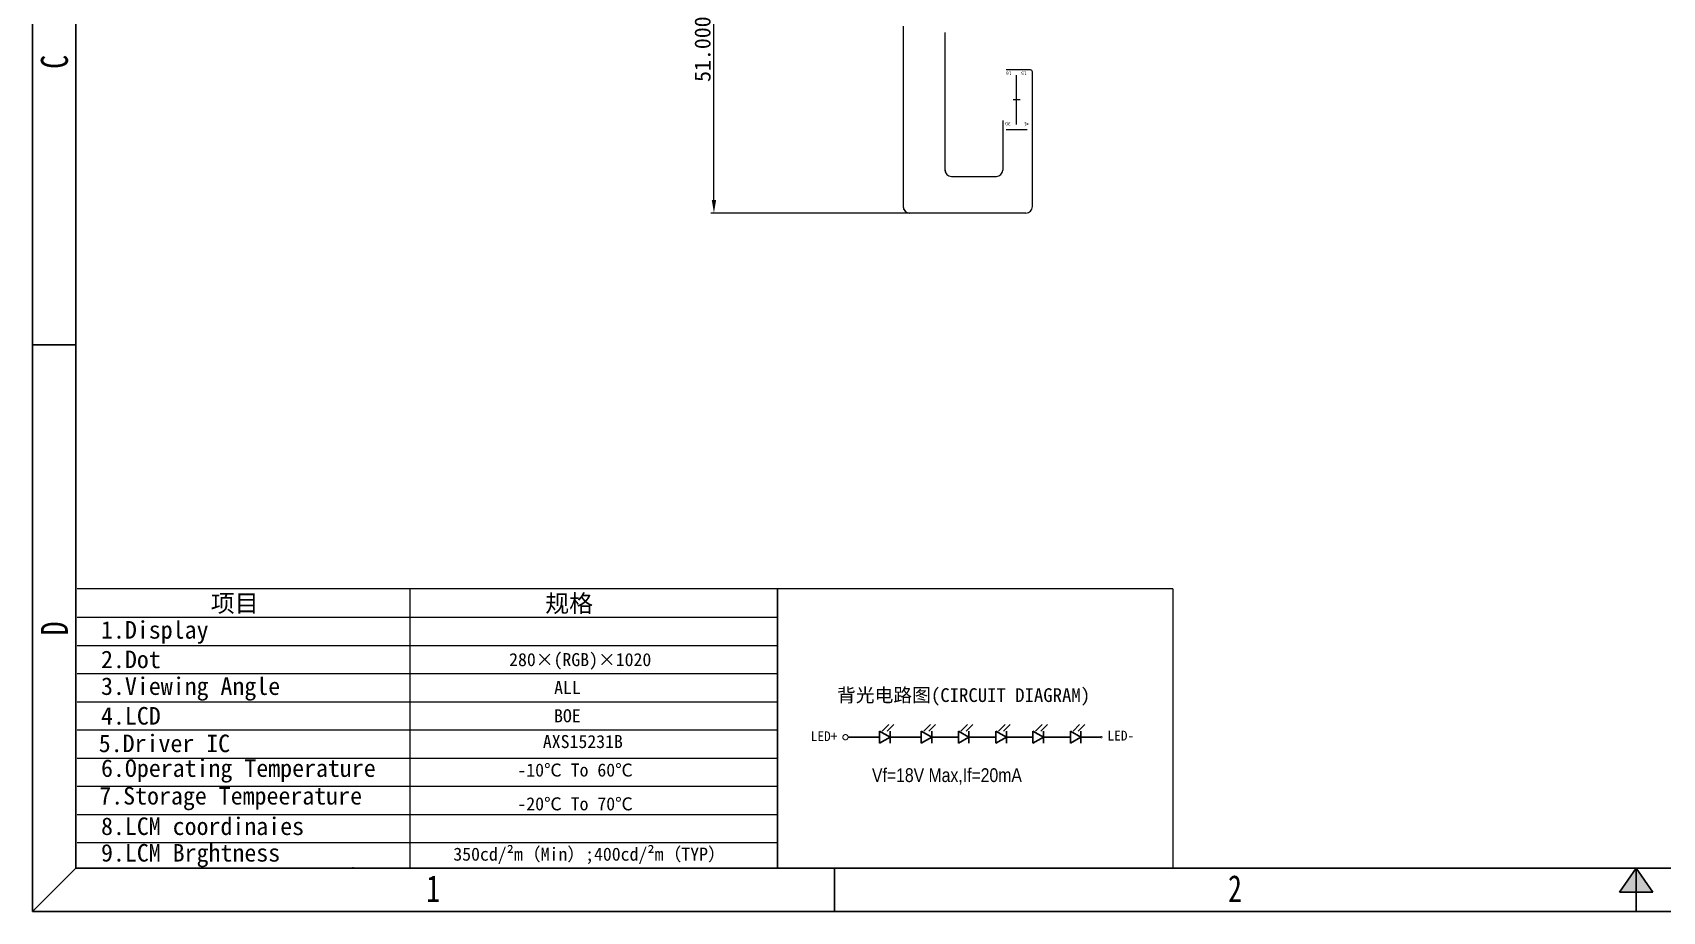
# Model space of a CAD drawing. Extents: x -8079 to -7581, y 1300 to 1653.
# Drawn here: x -8079.5 to -7826, y 1300.3 to 1437.1 of the extents above; entities that cross this region are included whole.
import ezdxf

# ---------------------------------------------------------------- set-up
doc = ezdxf.new("R2010")
doc.units = 0
doc.header["$LTSCALE"] = 0.3
doc.header["$PDMODE"] = 3
doc.layers.get('0').update_dxf_attribs({"linetype": 'CONTINUOUS'})
doc.layers.get('DEFPOINTS').update_dxf_attribs({"linetype": 'CONTINUOUS'})
doc.layers.add('DIM', color=1, linetype='CONTINUOUS', lineweight=9)
doc.layers.add('FPC', color=30, linetype='CONTINUOUS')
doc.layers.add('LED', color=6, linetype='CONTINUOUS')
doc.styles.add('C-E02$0$RT', font='ROMANT.SHX')
doc.styles.get("Standard").update_dxf_attribs({"font": 'romand.shx'})
doc.styles.add('STYLE1', font='')
doc.styles.add('宋体', font='')
doc.styles.add('宝明', font='simhei.ttf')
doc.styles.get('STYLE1').set_extended_font_data('Technic')
doc.styles.get('宋体').set_extended_font_data('SimSun')
doc.dimstyles.get("Standard").update_dxf_attribs({"dimtxt": 0.18, "dimasz": 0.18, "dimexe": 0.18, "dimexo": 0.0625, "dimgap": 0.09, "dimtad": 0, "dimtih": 1, "dimtoh": 1, "dimdec": 4, "dimzin": 0, "dimdsep": 46, "dimtxsty": 'Standard', "dimcen": 0.09, "dimadec": 0, "dimazin": 0, "dimtfac": 1, "dimtdec": 4, "dimtofl": 0, "dimtmove": 0, "dimatfit": 3, "dimfxl": 1, "dimtolj": 1, "dimtzin": 0, "dimarcsym": 0})
doc.dimstyles.new('STANDARD 03$0', dxfattribs={"dimscale": 0, "dimtxt": 1.5, "dimasz": 1.3, "dimexe": 0.8, "dimexo": 0.5, "dimgap": 0.5, "dimtad": 1, "dimzin": 0, "dimdsep": 46, "dimtxsty": 'C-E02$0$RT', "dimcen": 1, "dimclrd": 3, "dimclre": 3, "dimclrt": 3, "dimadec": 0, "dimazin": 0, "dimtfac": 1, "dimtmove": 0, "dimatfit": 3, "dimfxl": 1, "dimtolj": 1, "dimtzin": 0, "dimlwd": -1, "dimarcsym": 0})

# ---------------------------------------------------------------- blocks, each defined once
blk = doc.blocks.new('hgfhjg')
at = {"color": 30}
for p, q in [((5344.49, -514.53), (5341.19, -514.53)), ((5342.84, -522.99), (5342.84, -515.33)), ((5343.39, -519.16), (5342.29, -519.16)), ((5341.19, -523.79), (5344.49, -523.79))]:
    blk.add_line(p, q, dxfattribs=at)
at = {"color": 30, "char_height": 0.5, "width": 0.652, "attachment_point": 1, "rotation": 180, "style": '宋体'}
for s, insert in [('{\\fVerdana|b0|i0|c0|p34;16}', (5342.06, -515.29)), ('{\\fVerdana|b0|i0|c0|p34;15}', (5344.4, -515.29)), ('{\\fVerdana|b0|i0|c0|p34;30}', (5341.93, -523.15)), ('{\\fVerdana|b0|i0|c0|p34;1}', (5344.4, -523.15))]:
    blk.add_mtext(s, dxfattribs=dict(at, insert=insert))
blk = doc.blocks.new('*D12')
at = {"layer": 'DEFPOINTS', "color": 0}
for p in [(-7973.51, 1460), (-7947.06, 1460), (-7940.79, 1409)]:
    blk.add_point(p, dxfattribs=at)
at = {"layer": 'DIM', "color": 3, "lineweight": 9}
for p, q in [((-7947.56, 1460), (-7974.01, 1460)), ((-7973.51, 1411), (-7973.51, 1458)), ((-7941.29, 1409), (-7974.01, 1409))]:
    blk.add_line(p, q, dxfattribs=at)
at = {"layer": 'DIM', "color": 3}
for points in [[(-7973.84, 1458), (-7973.18, 1458), (-7973.51, 1460)], [(-7973.84, 1411), (-7973.18, 1411), (-7973.51, 1409)]]:
    blk.add_solid(points, dxfattribs=at)
at = {"layer": 'DIM', "color": 3, "insert": (-7975.27, 1434.5), "char_height": 2.5, "attachment_point": 5, "rotation": 90, "style": '宝明'}
blk.add_mtext('\\A1;51.000', dxfattribs=at)

msp = doc.modelspace()

# ---------------------------------------------------------------- hatches: boundary and pattern name
msp.add_hatch(color=0).paths.add_polyline_path([(-7827.4546, 1303.2936), (-7832.6768, 1303.2936), (-7830.0657, 1307.0238)])
at = {"layer": 'DIM'}
h = msp.add_hatch(dxfattribs=at)
h.set_pattern_fill('AR-SAND', color=2, scale=0.01)
h.set_pattern_definition([(37.5, (-13285.21116, 1945.78767), (-0.016000313, 0.489413237), [0, -0.38608, 0, -0.4318, 0, -0.41275]), (7.5, (-13285.21116, 1945.78767), (0.44952328, 0.7168251), [0, -0.20828, 0, -0.34798, 0, -0.13335]), (327.5, (-13285.5236, 1945.78767), (0.79099237, 0.001437185), [0, -0.127, 0, -0.4572, 0, -0.5969]), (317.5, (-13285.5236, 1945.7877), (0.76355645, 0.22292932), [0, -0.0635, 0, -0.29972, 0, -0.3429])])
h.paths.add_polyline_path([(-7924.7306, 1422.5094), (-7925.2513, 1422.5094), (-7925.2513, 1423.2611), (-7924.7306, 1423.2611)])

# ---------------------------------------------------------------- linework, layer by layer
for p, q in [((-8079.4887, 1653.0247), (-8079.4887, 1300.3053)), ((-8072.7702, 1646.3062), (-8072.7702, 1307.0238)), ((-8079.4887, 1388.4852), (-8072.7702, 1388.4852)), ((-8072.7702, 1307.0238), (-8079.4887, 1300.3053)), ((-8072.7702, 1307.0238), (-7587.3612, 1307.0238)), ((-7954.7772, 1300.3053), (-7954.7772, 1307.0238)), ((-7830.0657, 1300.3053), (-7830.0657, 1307.0238)), ((-8079.4887, 1300.3053), (-7580.6427, 1300.3053))]:
    msp.add_line(p, q)
at = {"color": 0}
for points in [[(-7963.6105, 1350.4857), (-7963.6105, 1307.0238)], [(-7832.6768, 1303.2936), (-7830.0657, 1307.0238)], [(-7830.0657, 1307.0238), (-7827.4546, 1303.2936)], [(-7832.6768, 1303.2936), (-7827.4546, 1303.2936)]]:
    msp.add_lwpolyline(points, dxfattribs=at)
at = {"layer": 'DIM', "color": 2}
for p, q in [((-7944.0807, 1438.0819, 0), (-7944.0807, 1410.0023, 0)), ((-7937.5807, 1437.0819, 0), (-7937.5807, 1415.6823, 0)), ((-7924.2842, 1431.2623, 0), (-7928.0671, 1431.2623, 0)), ((-7923.9842, 1410.0023, 0), (-7923.9842, 1430.9623, 0)), ((-7928.5842, 1423.3901, 0), (-7928.5842, 1415.6823, 0)), ((-7936.5807, 1414.6823, 0), (-7929.5842, 1414.6823, 0)), ((-7924.9842, 1409.0023, 0), (-7943.0807, 1409.0023, 0))]:
    msp.add_line(p, q, dxfattribs=at)
at = {"layer": 'DIM', "color": 0}
for p, q in [((-7902.1103, 1350.4857), (-8072.5601, 1350.4857)), ((-8020.824, 1350.4857), (-8020.824, 1307.2039)), ((-7902.1103, 1350.4857), (-7902.1103, 1307.0238)), ((-8072.5601, 1346.1007), (-7963.6105, 1346.1007)), ((-8072.5601, 1341.7157), (-7963.6105, 1341.7157)), ((-8072.5601, 1337.3307), (-7963.6105, 1337.3307)), ((-8072.5601, 1332.9457), (-7963.6105, 1332.9457)), ((-8072.5601, 1328.5606), (-7963.6105, 1328.5606)), ((-8072.5601, 1324.1756), (-7963.6105, 1324.1756)), ((-8072.5601, 1319.7906), (-7963.6105, 1319.7906)), ((-8072.5601, 1315.4056), (-7963.6105, 1315.4056)), ((-8072.5601, 1311.0205), (-7963.6105, 1311.0205)), ((-8029.691, 1307.2039), (-8029.691, 1307.0099))]:
    msp.add_line(p, q, dxfattribs=at)
at = {"layer": 'DIM', "color": 2, "extrusion": (0, 1.21536e-09, 1)}
msp.add_arc((-7924.2842, 1430.9623, 0), 0.3, 360, 90, dxfattribs=at)
at = {"layer": 'DIM', "color": 2, "extrusion": (1.61956e-07, 0, 1)}
msp.add_arc((-7936.5807, 1415.6823, -0.0013), 1, 180, 270, dxfattribs=at)
at = {"layer": 'DIM', "color": 2, "extrusion": (-7.7721e-08, 0, 1)}
msp.add_arc((-7936.5637, 1415.6823, 0.0006), 1, 180, 270, dxfattribs=at)
at = {"layer": 'DIM', "color": 2, "extrusion": (6.63068e-21, 1.51712e-08, 1)}
msp.add_arc((-7929.5842, 1415.6823, 0), 1, 270, 0, dxfattribs=at)
at = {"layer": 'DIM', "color": 2, "extrusion": (-2.19326e-09, 0, 1)}
msp.add_arc((-7943.0807, 1410.0023, 0), 1, 180, 270, dxfattribs=at)
at = {"layer": 'DIM', "color": 2, "extrusion": (-3.11704e-09, -5.33386e-10, 1)}
msp.add_arc((-7943.0637, 1410.0023, 0), 1, 180, 270, dxfattribs=at)
at = {"layer": 'DIM', "color": 2, "extrusion": (1.37992e-22, 2.55268e-09, 1)}
msp.add_arc((-7924.9842, 1410.0023, 0), 1, 270, 0, dxfattribs=at)
at = {"layer": 'LED', "color": 1}
for p, q in [((-7947.759, 1328.3738), (-7947.759, 1326.4698)), ((-7946.1101, 1327.4218), (-7947.759, 1328.3738)), ((-7946.1101, 1328.3738), (-7946.1101, 1326.4698)), ((-7941.2709, 1328.3738), (-7941.2709, 1326.4698)), ((-7939.622, 1327.4218), (-7941.2709, 1328.3738)), ((-7939.622, 1328.3738), (-7939.622, 1326.4698)), ((-7935.4928, 1328.3738), (-7935.4928, 1326.4698)), ((-7933.8439, 1327.4218), (-7935.4928, 1328.3738)), ((-7933.8439, 1328.3738), (-7933.8439, 1326.4698)), ((-7929.6706, 1328.3738), (-7929.6706, 1326.4698)), ((-7928.0217, 1327.4218), (-7929.6706, 1328.3738)), ((-7928.0217, 1328.3738), (-7928.0217, 1326.4698)), ((-7923.8925, 1328.3738), (-7923.8925, 1326.4698)), ((-7922.2436, 1327.4218), (-7923.8925, 1328.3738)), ((-7922.2436, 1328.3738), (-7922.2436, 1326.4698)), ((-7918.0704, 1328.3738), (-7918.0704, 1326.4698)), ((-7916.4214, 1327.4218), (-7918.0704, 1328.3738)), ((-7916.4214, 1328.3738), (-7916.4214, 1326.4698)), ((-7952.6422, 1327.4218), (-7947.759, 1327.4218)), ((-7946.1101, 1327.4218), (-7947.759, 1326.4698)), ((-7941.2709, 1327.4218), (-7946.1101, 1327.4218)), ((-7939.622, 1327.4218), (-7941.2709, 1326.4698)), ((-7935.4928, 1327.4218), (-7939.622, 1327.4218)), ((-7933.8439, 1327.4218), (-7935.4928, 1326.4698)), ((-7933.8439, 1327.4218), (-7929.6706, 1327.4218)), ((-7928.0217, 1327.4218), (-7929.6706, 1326.4698)), ((-7928.0217, 1327.4218), (-7924.8469, 1327.4218)), ((-7923.8925, 1327.4218), (-7928.0217, 1327.4218)), ((-7922.2436, 1327.4218), (-7923.8925, 1326.4698)), ((-7922.2436, 1327.4218), (-7918.0704, 1327.4218)), ((-7916.4214, 1327.4218), (-7918.0704, 1326.4698)), ((-7916.4214, 1327.4218), (-7913.2466, 1327.4218))]:
    msp.add_line(p, q, dxfattribs=at)
for points, const_width in [([(-7952.6422, 1327.4218, -1), (-7953.4584, 1327.4218, -1)], 0.1632), ([(-7913.0878, 1327.4218, -1), (-7913.4055, 1327.4218, -1)], 0.0635)]:
    msp.add_lwpolyline(points, format="xyb", close=True, dxfattribs=dict(at, const_width=const_width))

# ---------------------------------------------------------------- block references
at = {"layer": 'DIM', "color": 2}
msp.add_blockref('hgfhjg', (-13269.2698, 1945.7878, 0), dxfattribs=at)

# ---------------------------------------------------------------- texts
at = {"color": 0, "style": '宋体', "width": 0.75}
for s, p in [('C', (-8073.9988, 1431.4558)), ('D', (-8073.9988, 1343.276))]:
    msp.add_text(s, height=4.199, rotation=90, dxfattribs=at).set_placement(p)
for s, p in [('1', (-8018.2522, 1301.7594)), ('2', (-7893.5407, 1301.7594))]:
    msp.add_text(s, height=4.199, dxfattribs=at).set_placement(p)
at = {"layer": 'DIM', "color": 0, "style": '宋体'}
for s, height, p in [('  项目', 2.73074, (-8055.4947, 1346.8977)), ('规格', 2.73074, (-7999.7526, 1346.8751)), ('  1.Display', 2.730742, (-8072.5601, 1342.7616)), ('  2.Dot', 2.73074, (-8072.5601, 1338.1654)), ('280×(RGB)×1020', 2.031802, (-8005.3682, 1338.4789)), ('  3.Viewing Angle', 2.730742, (-8072.5601, 1333.9991)), ('ALL', 2.0318, (-7998.367, 1334.1223)), ('  4.LCD', 2.73074, (-8072.5601, 1329.3814)), ('BOE', 2.0318, (-7998.3761, 1329.7372)), (' 5.Driver IC', 2.730742, (-8071.0567, 1325.0938)), ('AXS15231B', 2.0318, (-8000.1196, 1325.7266)), ('  6.Operating Temperature', 2.730742, (-8072.5601, 1321.241)), ('-10℃ To 60℃', 2.031802, (-8004.0833, 1321.2961)), (' 7.Storage Tempeerature', 2.730742, (-8070.9731, 1316.9394)), ('-20℃ To 70℃', 2.031802, (-8004.0833, 1316.0347)), ('  8.LCM coordinaies', 2.730742, (-8072.5601, 1312.1994)), ('  9.LCM Brghtness', 2.730742, (-8072.5601, 1308.0633)), ('350cd/²m（Min）;400cd/²m（TYP）', 2.031802, (-8014.0493, 1308.2035))]:
    msp.add_text(s, height=height, dxfattribs=at).set_placement(p)
at = {"layer": 'FPC', "color": 1}
for s, style, p in [('背光电路图(CIRCUIT DIAGRAM)', '宋体', (-7954.3653, 1332.8997)), ('Vf=18V Max,If=20mA', 'STYLE1', (-7948.9278, 1320.4415))]:
    msp.add_text(s, height=2.141254, dxfattribs=dict(at, style=style)).set_placement(p)
at = {"layer": 'LED', "color": 1, "style": '宝明'}
for s, p in [('LED-', (-7912.3003, 1326.9026)), ('LED+', (-7958.4647, 1326.808))]:
    msp.add_text(s, height=1.53036, dxfattribs=at).set_placement(p)

# ---------------------------------------------------------------- dimensions: what is measured, and where the dimension line sits
at = {"layer": 'DIM', "color": 2}
dim = msp.add_linear_dim(base=(-7973.5096, 1460.0023), p1=(-7940.7867, 1409.0023), p2=(-7947.0606, 1460.0023), angle=90, dimstyle='STANDARD 03$0', override={"dimscale": 1, "dimtxt": 2.5, "dimasz": 2, "dimexe": 0.49975, "dimexo": 0.49975, "dimgap": 0.49975, "dimdec": 3, "dimtxsty": '宝明', "dimcen": 2, "dimfxl": 0.8, "dimlwd": 9, "dimlwe": 9}, dxfattribs=at)
dim.commit()
dim.dimension.update_dxf_attribs({"geometry": '*D12', "text_midpoint": (-7975.2734, 1434.5023)})

# ---------------------------------------------------------------- leaders
at = {"layer": 'LED', "color": 1}
for points in [[(-7946.3184, 1329.4109), (-7947.3502, 1328.379)], [(-7945.5182, 1329.402), (-7946.55, 1328.3701)], [(-7939.8303, 1329.4109), (-7940.8621, 1328.379)], [(-7939.0301, 1329.402), (-7940.062, 1328.3701)], [(-7934.0521, 1329.4109), (-7935.084, 1328.379)], [(-7933.252, 1329.402), (-7934.2838, 1328.3701)], [(-7928.23, 1329.4109), (-7929.2619, 1328.379)], [(-7927.4298, 1329.402), (-7928.4617, 1328.3701)], [(-7922.4519, 1329.4109), (-7923.4837, 1328.379)], [(-7921.6517, 1329.402), (-7922.6836, 1328.3701)], [(-7916.6297, 1329.4109), (-7917.6616, 1328.379)], [(-7915.8296, 1329.402), (-7916.8614, 1328.3701)]]:
    msp.add_leader(points, dimstyle='Standard', override={"dimtxsty": '宝明'}, dxfattribs=at)

doc.saveas('drawing.dxf')
